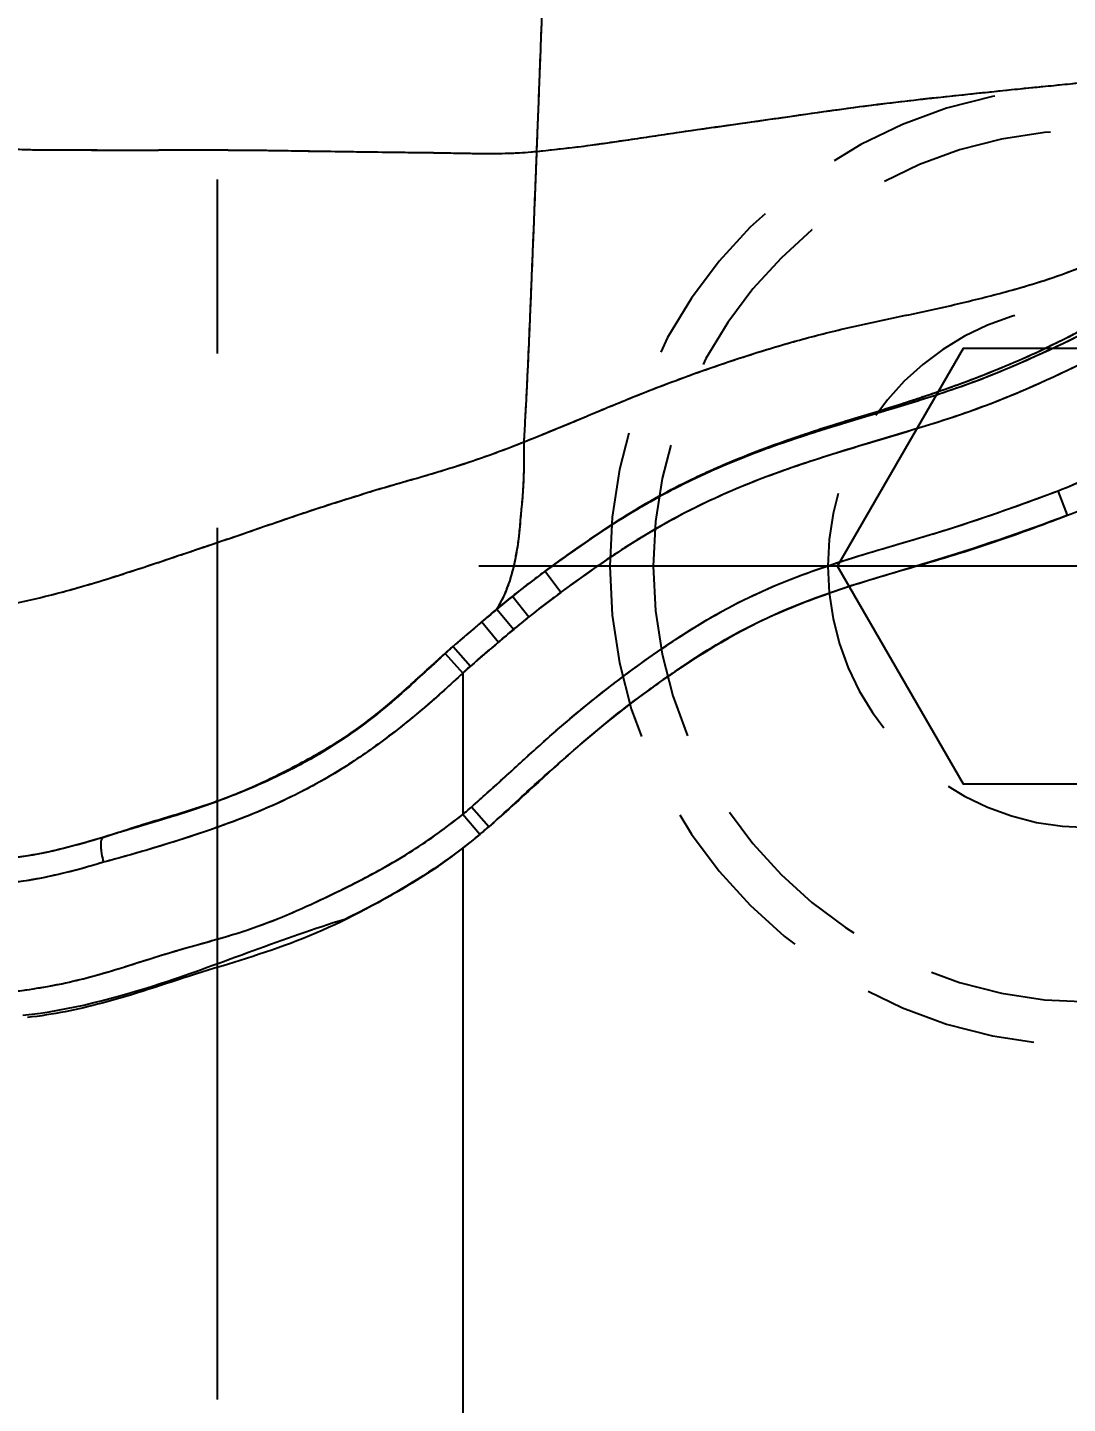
# Model space of a CAD drawing. Header units: millimetres. Extents: x 23075 to 24509, y -21593 to -20579.
# Drawn here: x 23715.98 to 23727.91, y -20974.49 to -20958.71 of the extents above; entities that cross this region are included whole.
import ezdxf

# ---------------------------------------------------------------- set-up
doc = ezdxf.new("R2010")
doc.units = ezdxf.units.MM
doc.header["$LTSCALE"] = 8
doc.linetypes.add('CENTER', pattern=[2, 1.25, -0.25, 0.25, -0.25])
doc.linetypes.add('HIDDEN', pattern=[0.375, 0.25, -0.125])
doc.layers.get('DEFPOINTS').update_dxf_attribs({"color": 6})
for name, color, linetype in [('Cav-cor', 30, 'Continuous'), ('CL', 1, 'Continuous'), ('PRODUCT', 1, 'Continuous'), ('SCREW', 52, 'HIDDEN')]:
    doc.layers.add(name, color=color, linetype=linetype)
doc.layers.add('dim', color=3, linetype='Continuous', lineweight=15)
doc.styles.get("Standard").update_dxf_attribs({"font": 'txt.shx', "width": 0.8, "bigfont": 'chineset.shx'})
doc.dimstyles.new('ISO-25', dxfattribs={"dimtxt": 5, "dimasz": 4, "dimexe": 0.3, "dimexo": 0.3, "dimtad": 0, "dimzin": 1, "dimdsep": 46, "dimtxsty": 'Standard', "dimcen": 0, "dimclrd": 3, "dimclre": 3, "dimclrt": 3, "dimazin": 0, "dimtfac": 1, "dimtofl": 0, "dimtmove": 0, "dimatfit": 0, "dimfxl": 0, "dimarcsym": 0})

# ---------------------------------------------------------------- blocks, each defined once
blk = doc.blocks.new('*D27550')
at = {"layer": 'DEFPOINTS', "color": 0}
for p in [(23672.156, -20963.885), (23872.156, -20963.885), (23872.156, -21079.036)]:
    blk.add_point(p, dxfattribs=at)
at = {"layer": 'dim', "color": 3, "lineweight": -2}
for p, q in [((23672.156, -20964.185), (23672.156, -21079.336)), ((23872.156, -20964.185), (23872.156, -21079.336)), ((23676.156, -21079.036), (23762.865, -21079.036)), ((23868.156, -21079.036), (23781.448, -21079.036))]:
    blk.add_line(p, q, dxfattribs=at)
at = {"layer": 'dim', "color": 3}
for points in [[(23676.156, -21078.37), (23676.156, -21079.703), (23672.156, -21079.036)], [(23868.156, -21079.703), (23868.156, -21078.37), (23872.156, -21079.036)]]:
    blk.add_solid(points, dxfattribs=at)
at = {"layer": 'dim', "color": 3, "insert": (23772.156, -21079.036), "char_height": 5, "attachment_point": 5}
blk.add_mtext('200.00', dxfattribs=at)
blk = doc.blocks.new('20100512.182342')
at = {"linetype": 'HIDDEN'}
blk.add_circle((0, 0), 5.5, dxfattribs=at)
at = {"layer": 'SCREW', "linetype": 'CENTER', "ltscale": 5}
for p, q in [((0, -7.042), (0, 7.042)), ((-7, 0), (7, 0))]:
    blk.add_line(p, q, dxfattribs=at)
at = {"layer": 'SCREW', "linetype": 'Continuous'}
blk.add_lwpolyline([(-1.443, 2.5), (-2.887, 0), (-1.443, -2.5), (1.443, -2.5), (2.887, 0), (1.443, 2.5)], close=True, dxfattribs=at)
at = {"layer": 'SCREW'}
for radius in [5, 3]:
    blk.add_circle((0, 0), radius, dxfattribs=at)

msp = doc.modelspace()

# ---------------------------------------------------------------- linework, layer by layer
at = {"layer": 'Cav-cor', "color": 241}
for p, q in [((23727.907, -20964.301), (23727.8, -20964.019)), ((23721.916, -20964.943), (23722.095, -20965.185)), ((23721.54, -20965.231), (23721.729, -20965.466)), ((23721.359, -20965.38), (23721.554, -20965.61)), ((23721.187, -20965.525), (23721.38, -20965.756)), ((23720.769, -20965.887), (23720.97, -20966.111)), ((23720.86, -20965.805), (23721.06, -20966.031)), ((23720.97, -20966.111), (23720.97, -20967.733)), ((23721.268, -20967.875), (23721.07, -20967.648)), ((23721.165, -20967.963), (23720.97, -20967.733)), ((23720.97, -20968.122), (23720.97, -20980.046))]:
    msp.add_line(p, q, dxfattribs=at)
for centre, radius, start, end in [((23728.749, -20974.239), 11.537, 126.3125, 128.6752), ((23726.976, -20972.013), 8.692, 128.7088, 130.2583), ((23728.823, -20974.376), 11.69, 128.5389, 129.6602), ((23728.764, -20974.261), 11.263, 126.3137, 128.66), ((23688.13, -20926.095), 51.454, 309.9742, 310.226), ((23706.01, -20947.564), 23.515, 310.1976, 310.7578), ((23721.176, -20965.267), 0.215, 328.4254, 329.6689), ((23684.638, -20921.926), 57.193, 309.973, 310.2), ((23726.959, -20971.995), 8.365, 128.6982, 130.2481), ((23728.701, -20974.699), 11.856, 131.4007, 131.9886), ((23729.984, -20976.105), 13.459, 131.5374, 132.047), ((23715.938, -20961.792), 7.787, 310.2678, 311.2319), ((23717.053, -20963.115), 6.357, 308.0435, 310.3085), ((23715.937, -20961.791), 8.089, 310.267, 311.2312)]:
    msp.add_arc(centre, radius, start, end, dxfattribs=at)
for points, knots in [([(23721.82, -20960.126), (23721.824, -20960.005), (23721.834, -20959.761), (23721.848, -20959.396), (23721.862, -20959.03), (23721.881, -20958.54), (23721.905, -20957.915), (23721.926, -20957.15), (23721.94, -20956.371), (23721.953, -20955.719), (23721.965, -20955.197), (23721.975, -20954.806), (23721.983, -20954.417), (23721.987, -20954.158), (23721.988, -20954.029)], [0, 0, 0, 0, 0.059666, 0.119806, 0.179944, 0.239806, 0.361104, 0.487496, 0.615921, 0.74438, 0.808469, 0.872672, 0.936718, 1, 1, 1, 1]), ([(23721.82, -20960.126), (23721.955, -20960.112), (23722.228, -20960.083), (23722.636, -20960.028), (23723.046, -20959.966), (23723.595, -20959.886), (23724.146, -20959.807), (23724.698, -20959.729), (23725.249, -20959.649), (23725.937, -20959.558), (23726.623, -20959.485), (23727.163, -20959.428), (23727.555, -20959.388), (23727.937, -20959.351), (23728.187, -20959.323), (23728.309, -20959.303)], [0, 0, 0, 0, 0.062397, 0.125489, 0.188884, 0.252547, 0.380159, 0.444049, 0.507912, 0.635573, 0.762415, 0.824286, 0.884573, 0.943118, 1, 1, 1, 1]), ([(23715.499, -20960.046), (23715.625, -20960.081), (23715.821, -20960.102), (23716.083, -20960.108), (23716.346, -20960.11), (23716.678, -20960.109), (23717.077, -20960.113), (23717.478, -20960.11), (23717.879, -20960.109), (23718.278, -20960.11), (23718.804, -20960.114), (23719.327, -20960.124), (23719.85, -20960.131), (23720.243, -20960.137), (23720.635, -20960.14), (23721.028, -20960.149), (23721.423, -20960.153), (23721.688, -20960.139), (23721.82, -20960.126)], [0, 0, 0, 0, 0.061744, 0.092878, 0.12408, 0.186792, 0.249985, 0.313518, 0.377049, 0.440171, 0.502658, 0.62643, 0.688432, 0.750628, 0.812616, 0.874598, 0.936897, 1, 1, 1, 1]), ([(23721.673, -20963.459), (23721.678, -20963.398), (23721.684, -20963.274), (23721.694, -20963.086), (23721.705, -20962.893), (23721.717, -20962.623), (23721.733, -20962.277), (23721.751, -20961.855), (23721.768, -20961.426), (23721.786, -20960.995), (23721.8, -20960.635), (23721.812, -20960.344), (23721.817, -20960.199), (23721.82, -20960.126)], [0, 0, 0, 0, 0.054757, 0.111138, 0.16936, 0.229331, 0.353453, 0.480976, 0.609738, 0.738804, 0.869046, 0.934284, 1, 1, 1, 1]), ([(23721.673, -20963.459), (23721.802, -20963.407), (23722.059, -20963.303), (23722.443, -20963.143), (23722.829, -20962.981), (23723.351, -20962.774), (23723.882, -20962.583), (23724.421, -20962.409), (23724.968, -20962.247), (23725.526, -20962.117), (23726.086, -20962), (23726.506, -20961.911), (23726.923, -20961.81), (23727.336, -20961.702), (23727.742, -20961.577), (23728.007, -20961.477), (23728.138, -20961.425)], [0, 0, 0, 0, 0.061153, 0.122432, 0.183947, 0.245805, 0.370531, 0.433243, 0.496162, 0.622541, 0.685854, 0.749119, 0.812216, 0.875195, 0.937713, 1, 1, 1, 1]), ([(23721.917, -20964.942), (23722.032, -20964.857), (23722.266, -20964.689), (23722.621, -20964.445), (23722.984, -20964.214), (23723.485, -20963.933), (23724.008, -20963.693), (23724.545, -20963.489), (23724.953, -20963.348), (23725.364, -20963.218), (23725.777, -20963.095), (23726.188, -20962.964), (23726.596, -20962.823), (23726.999, -20962.671), (23727.33, -20962.533), (23727.592, -20962.414), (23727.849, -20962.289), (23728.039, -20962.192), (23728.167, -20962.128)], [0, 0, 0, 0, 0.062597, 0.125066, 0.187493, 0.24998, 0.374975, 0.437557, 0.500131, 0.5627, 0.625292, 0.687888, 0.750456, 0.812993, 0.875503, 0.906712, 0.937872, 1, 1, 1, 1]), ([(23728.159, -20962.186), (23728.03, -20962.248), (23727.773, -20962.372), (23727.383, -20962.551), (23726.988, -20962.718), (23726.585, -20962.864), (23726.177, -20962.996), (23725.629, -20963.16), (23724.943, -20963.364), (23724.133, -20963.647), (23723.482, -20963.946), (23722.981, -20964.222), (23722.496, -20964.525), (23722.146, -20964.774), (23721.916, -20964.943)], [0, 0, 0, 0, 0.062517, 0.125043, 0.1875, 0.249915, 0.312384, 0.374923, 0.500017, 0.624946, 0.749972, 0.812505, 0.875016, 1, 1, 1, 1]), ([(23728.29, -20962.457), (23728.034, -20962.58), (23727.651, -20962.764), (23727.129, -20962.986), (23726.73, -20963.133), (23726.325, -20963.265), (23725.782, -20963.429), (23725.102, -20963.63), (23724.297, -20963.907), (23723.649, -20964.198), (23723.152, -20964.471), (23722.67, -20964.77), (23722.323, -20965.017), (23722.095, -20965.185)], [0, 0, 0, 0, 0.125042, 0.187504, 0.249922, 0.312387, 0.37492, 0.500006, 0.62494, 0.749971, 0.81249, 0.874984, 1, 1, 1, 1]), ([(23727.8, -20964.019), (23727.911, -20963.977), (23728.129, -20963.882), (23728.448, -20963.724), (23728.713, -20963.589), (23728.925, -20963.482), (23729.085, -20963.405), (23729.25, -20963.336), (23729.476, -20963.262), (23729.769, -20963.207), (23730.126, -20963.201), (23730.482, -20963.211), (23730.838, -20963.222), (23731.194, -20963.229), (23731.55, -20963.229), (23732.025, -20963.225), (23732.619, -20963.227), (23733.094, -20963.227), (23733.331, -20963.227)], [0, 0, 0, 0, 0.062486, 0.125008, 0.187485, 0.218758, 0.250031, 0.281273, 0.312556, 0.375075, 0.437583, 0.50011, 0.562576, 0.625068, 0.687559, 0.750047, 0.875023, 1, 1, 1, 1]), ([(23715.287, -20965.41), (23715.566, -20965.368), (23715.981, -20965.286), (23716.523, -20965.144), (23717.053, -20964.983), (23717.576, -20964.809), (23718.098, -20964.632), (23718.49, -20964.5), (23718.881, -20964.363), (23719.275, -20964.23), (23719.673, -20964.103), (23720.075, -20963.979), (23720.481, -20963.864), (23720.885, -20963.744), (23721.283, -20963.61), (23721.544, -20963.51), (23721.673, -20963.459)], [0, 0, 0, 0, 0.126672, 0.189267, 0.251386, 0.375134, 0.436947, 0.498837, 0.560748, 0.622928, 0.685438, 0.74826, 0.811454, 0.874679, 0.937576, 1, 1, 1, 1]), ([(23721.362, -20965.376), (23721.373, -20965.36), (23721.392, -20965.323), (23721.424, -20965.265), (23721.457, -20965.2), (23721.485, -20965.126), (23721.514, -20965.046), (23721.54, -20964.957), (23721.563, -20964.858), (23721.586, -20964.75), (23721.606, -20964.631), (23721.621, -20964.499), (23721.634, -20964.355), (23721.649, -20964.2), (23721.663, -20964.034), (23721.672, -20963.855), (23721.677, -20963.661), (23721.676, -20963.528), (23721.673, -20963.459)], [0, 0, 0, 0, 0.029836, 0.063778, 0.100887, 0.140996, 0.18403, 0.230981, 0.282595, 0.338742, 0.39943, 0.467256, 0.541671, 0.620638, 0.704501, 0.795848, 0.894712, 1, 1, 1, 1]), ([(23727.907, -20964.301), (23728.015, -20964.26), (23728.23, -20964.168), (23728.543, -20964.014), (23728.854, -20963.855), (23729.166, -20963.698), (23729.49, -20963.561), (23729.837, -20963.505), (23730.187, -20963.504), (23730.536, -20963.515), (23730.885, -20963.525), (23731.235, -20963.53), (23731.584, -20963.53), (23731.933, -20963.527), (23732.283, -20963.528), (23732.749, -20963.528), (23733.098, -20963.529), (23733.331, -20963.529)], [0, 0, 0, 0, 0.062501, 0.125002, 0.187504, 0.249998, 0.31251, 0.374996, 0.437496, 0.499997, 0.562497, 0.624997, 0.687498, 0.749998, 0.812499, 0.874999, 1, 1, 1, 1]), ([(23721.07, -20967.648), (23721.191, -20967.541), (23721.431, -20967.325), (23721.788, -20966.997), (23722.151, -20966.675), (23722.525, -20966.367), (23722.911, -20966.073), (23723.307, -20965.792), (23723.715, -20965.529), (23724.139, -20965.292), (23724.58, -20965.091), (23725.034, -20964.919), (23725.496, -20964.77), (23725.961, -20964.634), (23726.427, -20964.497), (23726.888, -20964.348), (23727.346, -20964.189), (23727.649, -20964.076), (23727.8, -20964.019)], [0, 0, 0, 0, 0.062484, 0.124973, 0.187442, 0.249915, 0.312423, 0.374989, 0.437544, 0.50001, 0.562493, 0.625057, 0.687588, 0.750068, 0.812532, 0.87501, 0.937507, 1, 1, 1, 1]), ([(23721.268, -20967.875), (23721.388, -20967.77), (23721.563, -20967.607), (23721.798, -20967.391), (23722.035, -20967.178), (23722.335, -20966.916), (23722.7, -20966.607), (23723.019, -20966.367), (23723.279, -20966.182), (23723.54, -20965.999), (23723.874, -20965.782), (23724.294, -20965.552), (23724.731, -20965.357), (23725.179, -20965.189), (23725.634, -20965.04), (23726.093, -20964.906), (23726.552, -20964.774), (23727.008, -20964.629), (23727.459, -20964.469), (23727.757, -20964.358), (23727.907, -20964.301)], [0, 0, 0, 0, 0.062498, 0.093748, 0.124995, 0.187502, 0.250002, 0.312494, 0.343753, 0.375009, 0.437506, 0.500009, 0.562513, 0.625012, 0.68751, 0.750009, 0.812507, 0.875004, 0.937502, 1, 1, 1, 1]), ([(23716.843, -20967.996), (23716.933, -20967.968), (23717.111, -20967.909), (23717.468, -20967.795), (23717.829, -20967.691), (23718.185, -20967.57), (23718.535, -20967.432), (23718.876, -20967.271), (23719.208, -20967.094), (23719.453, -20966.954), (23719.691, -20966.801), (23719.919, -20966.634), (23720.138, -20966.455), (23720.421, -20966.204), (23720.629, -20966.012), (23720.769, -20965.886)], [0, 0, 0, 0, 0.062284, 0.12457, 0.249259, 0.311645, 0.374082, 0.499057, 0.561605, 0.624171, 0.686718, 0.74931, 0.811968, 0.874661, 1, 1, 1, 1]), ([(23720.769, -20965.887), (23720.627, -20966.014), (23720.419, -20966.21), (23720.134, -20966.463), (23719.839, -20966.703), (23719.449, -20966.975), (23718.952, -20967.251), (23718.436, -20967.483), (23717.907, -20967.676), (23717.374, -20967.839), (23717.019, -20967.942), (23716.843, -20967.996)], [0, 0, 0, 0, 0.126581, 0.189806, 0.252988, 0.379074, 0.504692, 0.62992, 0.754495, 0.877879, 1, 1, 1, 1]), ([(23720.97, -20966.111), (23720.826, -20966.248), (23720.53, -20966.514), (23720.065, -20966.887), (23719.575, -20967.226), (23719.056, -20967.515), (23718.516, -20967.754), (23717.962, -20967.951), (23717.407, -20968.127), (23717.035, -20968.232), (23716.85, -20968.281)], [0, 0, 0, 0, 0.126546, 0.252946, 0.378962, 0.504626, 0.629809, 0.754319, 0.877877, 1, 1, 1, 1]), ([(23715.834, -20969.763), (23715.945, -20969.749), (23716.166, -20969.717), (23716.496, -20969.651), (23716.824, -20969.565), (23717.152, -20969.463), (23717.48, -20969.357), (23717.813, -20969.259), (23718.149, -20969.167), (23718.485, -20969.066), (23718.815, -20968.946), (23719.139, -20968.807), (23719.459, -20968.657), (23719.777, -20968.501), (23720.089, -20968.333), (23720.496, -20968.09), (23720.786, -20967.882), (23720.97, -20967.733)], [0, 0, 0, 0, 0.059782, 0.12014, 0.181018, 0.242436, 0.304348, 0.366646, 0.429242, 0.492012, 0.554964, 0.618183, 0.681609, 0.745107, 0.808656, 0.872342, 1, 1, 1, 1]), ([(23716.843, -20967.996), (23716.692, -20968.043), (23716.388, -20968.13), (23716.003, -20968.21), (23715.695, -20968.246), (23715.391, -20968.258), (23715.165, -20968.242), (23715.016, -20968.225)], [0, 0, 0, 0, 0.256829, 0.509859, 0.63468, 0.758286, 1, 1, 1, 1]), ([(23716.843, -20967.996), (23716.832, -20968.003), (23716.818, -20968.039), (23716.816, -20968.102), (23716.826, -20968.187), (23716.84, -20968.249), (23716.85, -20968.281)], [0, 0, 0, 0, 0.133397, 0.353839, 0.653115, 1, 1, 1, 1]), ([(23719.616, -20968.934), (23719.734, -20968.876), (23719.969, -20968.757), (23720.315, -20968.567), (23720.652, -20968.358), (23720.866, -20968.204), (23720.97, -20968.122)], [0, 0, 0, 0, 0.249253, 0.499074, 0.749391, 1, 1, 1, 1]), ([(23716.85, -20968.281), (23716.688, -20968.332), (23716.364, -20968.421), (23715.952, -20968.501), (23715.623, -20968.538), (23715.295, -20968.553), (23715.05, -20968.539), (23714.889, -20968.521)], [0, 0, 0, 0, 0.255072, 0.506683, 0.631136, 0.754772, 1, 1, 1, 1]), ([(23715.925, -20970.037), (23716.463, -20969.981), (23717.706, -20969.65), (23718.916, -20969.147), (23719.616, -20968.934)], [0, 0, 0, 0, 0.422999, 1, 1, 1, 1])]:
    msp.add_open_spline(points, degree=3, knots=knots, dxfattribs=at)
for points in [[(23721.187, -20965.525), (23721.077, -20965.618), (23720.967, -20965.71), (23720.86, -20965.805)], [(23721.38, -20965.756), (23721.273, -20965.846), (23721.165, -20965.938), (23721.06, -20966.031)]]:
    msp.add_open_spline(points, degree=3, dxfattribs=at)
at = {"layer": 'CL', "color": 6, "linetype": 'CENTER'}
msp.add_line((23718.156, -20974.447), (23718.156, -20939.323), dxfattribs=at)
at = {"layer": 'PRODUCT'}
for p, q in [((23727.907, -20964.301), (23727.8, -20964.019)), ((23721.916, -20964.943), (23722.095, -20965.185)), ((23721.54, -20965.231), (23721.729, -20965.466)), ((23721.359, -20965.38), (23721.554, -20965.61)), ((23721.187, -20965.525), (23721.38, -20965.756)), ((23720.769, -20965.887), (23720.97, -20966.111)), ((23720.86, -20965.805), (23721.06, -20966.031)), ((23720.97, -20966.111), (23720.97, -20967.733)), ((23721.268, -20967.875), (23721.07, -20967.648)), ((23721.165, -20967.963), (23720.97, -20967.733)), ((23715.978, -20970.063), (23715.977, -20970.063))]:
    msp.add_line(p, q, dxfattribs=at)
for points, start_tangent, end_tangent in [([(23721.82, -20960.126), (23721.829, -20959.884), (23721.839, -20959.64), (23721.848, -20959.396), (23721.857, -20959.151), (23721.876, -20958.664), (23721.894, -20958.174), (23721.911, -20957.672), (23721.925, -20957.154), (23721.935, -20956.632), (23721.945, -20956.11), (23721.956, -20955.588), (23721.968, -20955.067), (23721.975, -20954.806), (23721.981, -20954.545), (23721.985, -20954.286), (23721.988, -20954.029)], (0.036225, 0.999344), (0.009684, 0.999953)), ([(23721.82, -20960.126), (23722.09, -20960.097), (23722.362, -20960.065), (23722.635, -20960.027), (23722.908, -20959.987), (23723.183, -20959.947), (23723.457, -20959.906), (23724.008, -20959.827), (23724.56, -20959.748), (23725.111, -20959.669), (23725.663, -20959.595), (23726.215, -20959.529), (23726.764, -20959.47), (23727.034, -20959.442), (23727.299, -20959.414), (23727.559, -20959.388), (23727.814, -20959.363), (23728.065, -20959.336), (23728.309, -20959.303)], (0.994756, 0.10228), (0.987814, 0.155642)), ([(23715.499, -20960.046), (23715.755, -20960.092), (23716.017, -20960.106), (23716.28, -20960.11), (23716.544, -20960.11), (23716.81, -20960.111), (23717.076, -20960.112), (23717.344, -20960.111), (23717.612, -20960.11), (23718.147, -20960.11), (23718.675, -20960.114), (23719.197, -20960.122), (23719.719, -20960.129), (23720.243, -20960.136), (23720.766, -20960.143), (23721.027, -20960.148), (23721.29, -20960.15), (23721.554, -20960.145), (23721.82, -20960.126)], (0.963357, -0.268221), (0.995099, 0.098884)), ([(23721.673, -20963.459), (23721.681, -20963.338), (23721.687, -20963.214), (23721.694, -20963.088), (23721.701, -20962.96), (23721.714, -20962.695), (23721.727, -20962.421), (23721.739, -20962.14), (23721.751, -20961.856), (23721.762, -20961.57), (23721.774, -20961.283), (23721.786, -20960.997), (23721.797, -20960.707), (23721.803, -20960.562), (23721.809, -20960.418), (23721.814, -20960.272), (23721.82, -20960.126)], (0.069054, 0.997613), (0.043448, 0.999056)), ([(23721.673, -20963.459), (23721.93, -20963.355), (23722.186, -20963.25), (23722.442, -20963.143), (23722.699, -20963.036), (23723.219, -20962.828), (23723.748, -20962.633), (23724.286, -20962.453), (23724.831, -20962.291), (23725.386, -20962.151), (23725.946, -20962.029), (23726.506, -20961.909), (23726.784, -20961.843), (23727.061, -20961.773), (23727.336, -20961.699), (23727.608, -20961.617), (23727.874, -20961.526), (23728.138, -20961.425)], (0.927595, 0.373586), (0.929249, 0.369453)), ([(23721.917, -20964.942), (23722.144, -20964.777), (23722.374, -20964.616), (23722.636, -20964.438), (23722.902, -20964.268), (23723.175, -20964.108), (23723.454, -20963.959), (23724.029, -20963.693), (23724.62, -20963.465), (23725.221, -20963.263), (23725.827, -20963.078), (23726.429, -20962.88), (23726.727, -20962.773), (23727.022, -20962.659), (23727.315, -20962.538), (23727.603, -20962.408), (23727.886, -20962.269), (23728.167, -20962.128)], (0.803913, 0.594747), (0.895293, 0.445477)), ([(23728.159, -20962.186), (23726.921, -20962.74), (23725.501, -20963.198), (23724.12, -20963.667), (23722.951, -20964.244), (23721.916, -20964.943)], (-0.900673, -0.434497), (-0.806035, -0.591868)), ([(23728.29, -20962.457), (23727.031, -20963.021), (23725.608, -20963.48), (23724.289, -20963.924), (23723.17, -20964.465), (23722.095, -20965.185)], (-0.900816, -0.434202), (-0.805161, -0.593056)), ([(23727.8, -20964.019), (23728.356, -20963.769), (23728.84, -20963.525), (23729.281, -20963.327), (23729.716, -20963.223), (23730.2, -20963.205), (23730.731, -20963.219), (23731.306, -20963.228), (23731.931, -20963.226), (23732.605, -20963.227), (23733.331, -20963.227)], (0.935518, 0.353279), (1, -0.000209)), ([(23715.287, -20965.41), (23715.844, -20965.309), (23716.389, -20965.178), (23716.921, -20965.022), (23717.446, -20964.852), (23717.968, -20964.676), (23718.49, -20964.499), (23719.012, -20964.319), (23719.54, -20964.146), (23720.074, -20963.981), (23720.616, -20963.824), (23720.885, -20963.741), (23721.151, -20963.653), (23721.414, -20963.559), (23721.673, -20963.459)], (0.988484, 0.151326), (0.927986, 0.372616)), ([(23721.362, -20965.376), (23721.382, -20965.344), (23721.401, -20965.307), (23721.423, -20965.267), (23721.445, -20965.224), (23721.484, -20965.128), (23721.503, -20965.076), (23721.521, -20965.02), (23721.554, -20964.895), (23721.584, -20964.753), (23721.598, -20964.676), (23721.61, -20964.593), (23721.62, -20964.503), (23721.629, -20964.407), (23721.648, -20964.203), (23721.658, -20964.095), (23721.666, -20963.981), (23721.671, -20963.86), (23721.675, -20963.732), (23721.676, -20963.598), (23721.673, -20963.459)], (0.569275, 0.822147), (-0.033764, 0.99943)), ([(23721.07, -20967.648), (23722.104, -20966.719), (23723.144, -20965.909), (23724.131, -20965.303), (23725.203, -20964.866), (23726.441, -20964.491), (23727.8, -20964.019)], (0.752171, 0.658968), (0.935329, 0.35378)), ([(23727.907, -20964.301), (23726.334, -20964.837), (23724.728, -20965.364), (23723.341, -20966.138), (23722.179, -20967.053), (23721.269, -20967.875)], (-0.936013, -0.351965), (-0.755645, -0.654982)), ([(23721.917, -20964.942), (23721.785, -20965.04), (23721.66, -20965.136), (23721.539, -20965.232)], (-0.805242, -0.592947), (-0.78011, -0.625643)), ([(23721.541, -20965.231), (23721.481, -20965.279), (23721.42, -20965.329), (23721.359, -20965.38)], (-0.780025, -0.625748), (-0.762818, -0.646614)), ([(23721.362, -20965.376), (23721.45, -20965.304), (23721.539, -20965.232)], (0.769846, 0.638229), (0.782183, 0.623049)), ([(23722.095, -20965.185), (23721.97, -20965.278), (23721.848, -20965.372), (23721.729, -20965.466)], (-0.805147, -0.593075), (-0.78019, -0.625543)), ([(23721.187, -20965.525), (23721.275, -20965.451), (23721.362, -20965.376)], (0.763817, 0.645433), (0.757483, 0.652855)), ([(23721.359, -20965.38), (23721.301, -20965.43), (23721.243, -20965.478), (23721.187, -20965.525)], (-0.762686, -0.646769), (-0.765528, -0.643403)), ([(23721.359, -20965.38), (23721.362, -20965.376)], (0.514332, 0.857591), (0.514332, 0.857591)), ([(23721.187, -20965.525), (23721.081, -20965.615), (23720.972, -20965.708), (23720.86, -20965.805)], (-0.765312, -0.64366), (-0.7488, -0.662796)), ([(23721.554, -20965.61), (23721.496, -20965.658), (23721.439, -20965.707), (23721.38, -20965.756)], (-0.762965, -0.64644), (-0.765521, -0.643411)), ([(23721.729, -20965.466), (23721.669, -20965.514), (23721.611, -20965.562), (23721.554, -20965.61)], (-0.780145, -0.625598), (-0.762938, -0.646472)), ([(23721.38, -20965.756), (23721.272, -20965.848), (23721.165, -20965.939), (23721.06, -20966.031)], (-0.765496, -0.643441), (-0.748627, -0.662991)), ([(23716.843, -20967.996), (23717.084, -20967.918), (23717.324, -20967.841), (23717.61, -20967.755), (23717.895, -20967.667), (23718.178, -20967.57), (23718.456, -20967.461), (23718.728, -20967.339), (23718.996, -20967.205), (23719.518, -20966.912), (23720.005, -20966.563), (23720.234, -20966.37), (23720.457, -20966.169), (23720.658, -20965.987), (23720.86, -20965.805)], (0.952446, 0.304706), (0.750419, 0.660962)), ([(23720.769, -20965.887), (23720.105, -20966.485), (23719.449, -20966.963), (23718.679, -20967.371), (23717.801, -20967.706), (23716.843, -20967.996)], (-0.742892, -0.669411), (-0.955375, -0.295395)), ([(23720.86, -20965.805), (23720.83, -20965.832), (23720.799, -20965.86), (23720.769, -20965.887)], (-0.748827, -0.662766), (-0.743087, -0.669194)), ([(23721.06, -20966.031), (23721.03, -20966.057), (23721, -20966.084), (23720.97, -20966.111)], (-0.74874, -0.662864), (-0.742814, -0.669498)), ([(23720.97, -20966.111), (23720.255, -20966.732), (23719.547, -20967.232), (23718.728, -20967.657), (23717.838, -20967.989), (23716.85, -20968.281)], (-0.725214, -0.688523), (-0.96673, -0.2558)), ([(23720.97, -20967.733), (23721.004, -20967.705), (23721.037, -20967.677), (23721.07, -20967.648)], (0.763192, 0.646172), (0.752212, 0.658922)), ([(23715.834, -20969.763), (23716.682, -20969.601), (23717.616, -20969.317), (23718.564, -20969.036), (23719.452, -20968.659), (23720.266, -20968.227), (23720.97, -20967.733)], (0.99229, 0.123938), (0.778009, 0.628254)), ([(23721.165, -20967.963), (23720.202, -20968.628), (23719.067, -20969.185), (23717.904, -20969.567), (23716.834, -20969.898), (23715.978, -20970.063)], (-0.767236, -0.641365), (-0.993937, -0.109953)), ([(23721.268, -20967.875), (23721.248, -20967.892), (23721.165, -20967.963)], (-0.75221, -0.658924), (-0.763192, -0.646172)), ([(23716.843, -20967.996), (23716.183, -20968.171), (23715.593, -20968.249), (23715.016, -20968.225)], (-0.955007, -0.296582), (-0.993224, 0.116212)), ([(23716.843, -20967.996), (23716.82, -20968.049), (23716.822, -20968.151), (23716.85, -20968.281)], (-0.840652, -0.541575), (0.271339, -0.962484)), ([(23716.85, -20968.281), (23716.157, -20968.459), (23715.527, -20968.542), (23714.889, -20968.521)], (-0.954817, -0.297195), (-0.993701, 0.112063))]:
    msp.add_spline(points, degree=3, dxfattribs=dict(at, start_tangent=start_tangent, end_tangent=end_tangent))

# ---------------------------------------------------------------- block references
at = {"linetype": 'Continuous', "xscale": -1}
msp.add_blockref('20100512.182342', (23728.156, -20964.885), dxfattribs=at)

# ---------------------------------------------------------------- dimensions: what is measured, and where the dimension line sits
at = {"layer": 'dim'}
dim = msp.add_linear_dim(base=(23872.156, -21079.036), p1=(23672.156, -20963.885), p2=(23872.156, -20963.885), dimstyle='ISO-25', dxfattribs=at)
dim.commit()
dim.dimension.update_dxf_attribs({"geometry": '*D27550', "text_midpoint": (23772.156, -21079.036)})

doc.saveas('drawing.dxf')
